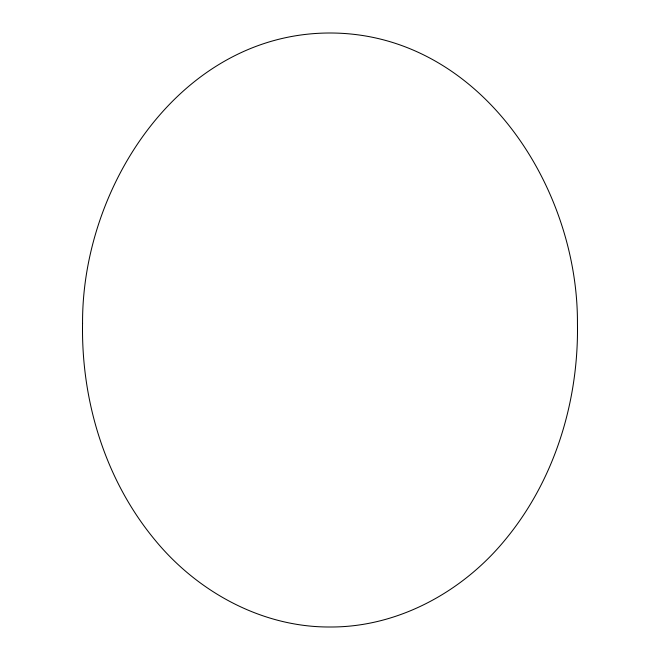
<?xml version="1.0" encoding="UTF-8"?>
<svg xmlns="http://www.w3.org/2000/svg" width="660" height="660" viewBox="0 0 660 660"><rect width="100%" height="100%" fill="white"/><g stroke="black" fill="none" stroke-linecap="round" stroke-linejoin="round"><path stroke-width="0.99" d="M82.558 323.408C81.205 400.917 105.154 479.935 154.993 540.012C197.521 591.855 262.086 627.371 330 627C397.914 627.371 462.478 591.855 505.007 540.012C554.845 479.935 578.795 400.917 577.442 323.408C578.143 185.856 479.077 33.058 330 33C180.923 33.058 81.856 185.856 82.558 323.408"/></g></svg>
